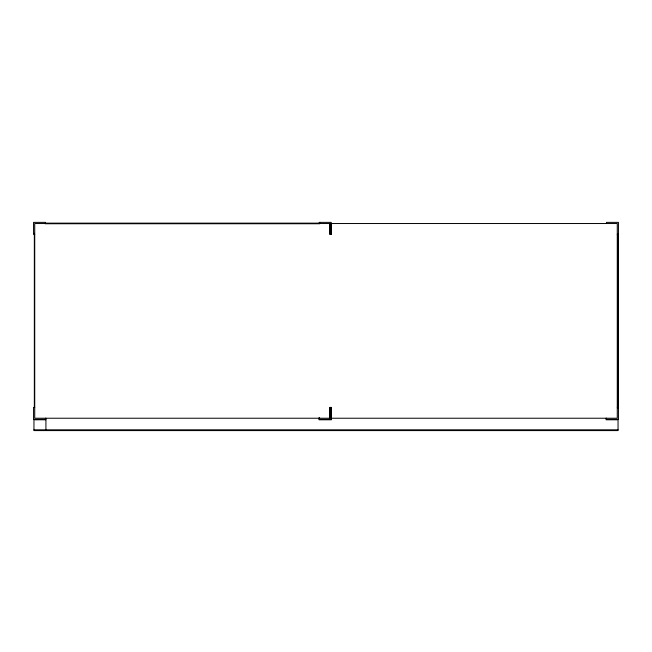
<?xml version="1.0" encoding="UTF-8"?>
<svg xmlns="http://www.w3.org/2000/svg" width="652" height="652" viewBox="0 0 652 652"><rect width="100%" height="100%" fill="white"/><g stroke="black" fill="none" stroke-linecap="round" stroke-linejoin="round"><path stroke-width="0.98" d="M45.779 223.147L320.026 223.147M45.094 223.726L319.7 223.726M34.727 234.345L33.562 234.345L33.562 222.373L45.542 222.373L45.542 223.53M617.273 234.345L618.438 234.345M34.727 407.41L33.562 407.41L33.562 419.391L45.542 419.391L45.542 418.234M617.273 407.41L618.438 407.41M331.412 418.234L617.273 418.234L617.273 223.53L331.412 223.53L331.412 234.345L329.863 234.345L329.863 223.53M34.727 419.546L37.816 419.546M45.925 419.774L33.953 419.774L33.953 430.589L618.047 430.589L618.047 419.774L606.075 419.774L606.075 418.234M33.953 429.823L618.047 429.823M617.851 233.766L617.851 407.989M606.458 223.53L606.458 222.373L618.438 222.373L618.438 419.391L606.458 419.391L606.458 418.234M331.224 234.345L331.224 222.373L319.244 222.373L319.244 223.53M331.224 407.41L331.224 419.391L319.244 419.391L319.244 417.394M330.059 234.345L330.059 223.53L34.727 223.53L34.727 418.234L330.067 418.234L330.067 407.41M329.863 418.234L329.863 407.41L331.412 407.41L331.412 419.774L319.048 419.774L319.048 418.234M45.925 418.234L45.925 429.823M34.336 233.294L34.336 407.451"/></g></svg>
